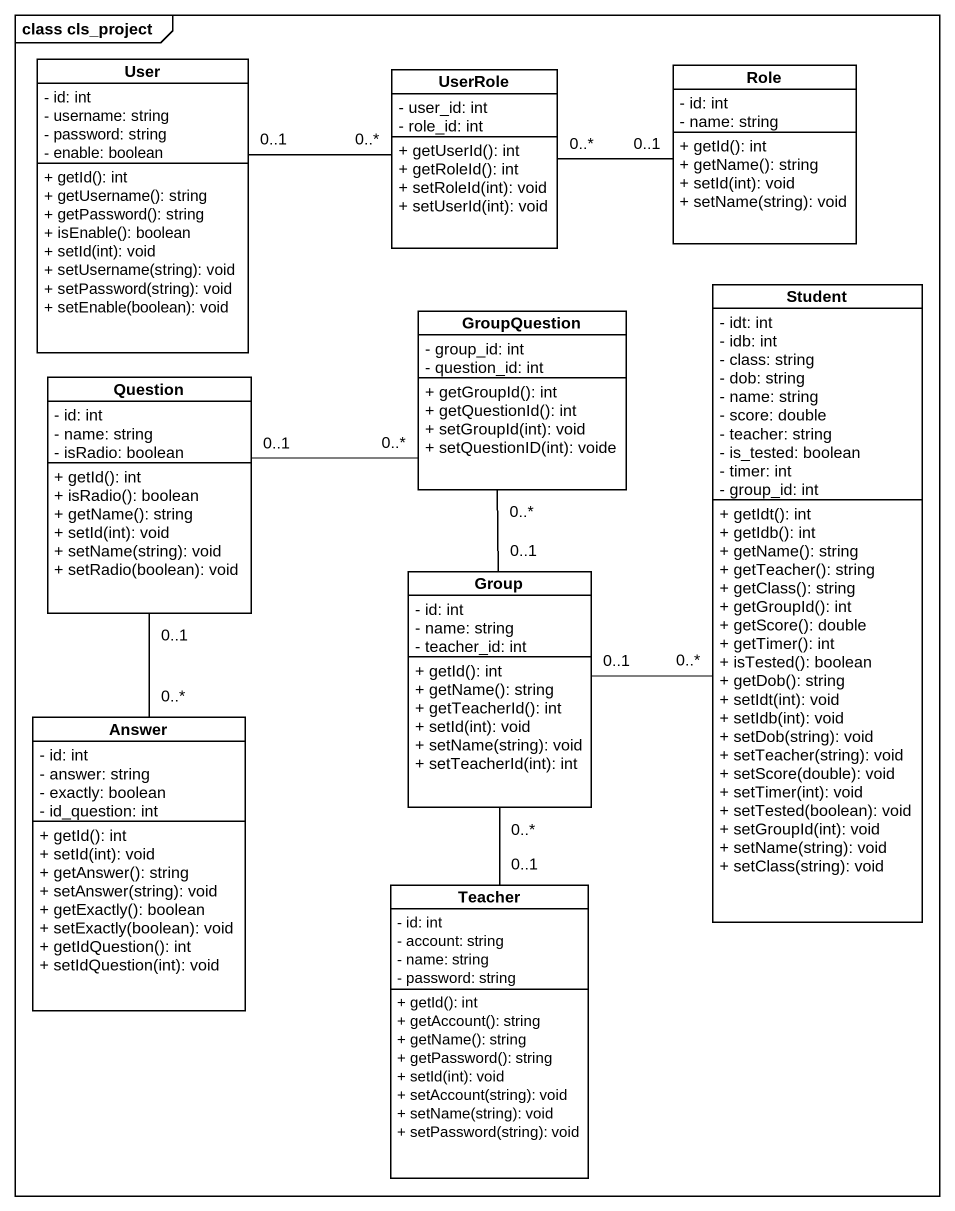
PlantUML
@startuml
mainframe class cls_project
hide circle
hide empty members
skinparam classAttributeIconSize 0
class User {
  - id: int
  - username: string
  - password: string
  - enable: boolean
  + getId(): int
  + getUsername(): string
  + getPassword(): string
  + isEnable(): boolean
  + setId(int): void
  + setUsername(string): void
  + setPassword(string): void
  + setEnable(boolean): void
}
class Role {
  - id: int
  - name: string
  + getId(): int
  + getName(): string
  + setId(int): void
  + setName(string): void
}
class UserRole {
  - user_id: int
  - role_id: int
  + getUserId(): int
  + getRoleId(): int
  + setRoleId(int): void
  + setUserId(int): void
}
class GroupQuestion {
  - group_id: int
  - question_id: int
  + getGroupId(): int
  + getQuestionId(): int
  + setGroupId(int): void
  + setQuestionID(int): voide
}
class Student {
  - idt: int
  - idb: int
  - class: string
  - dob: string
  - name: string
  - score: double
  - teacher: string
  - is_tested: boolean
  - timer: int
  - group_id: int
  + getIdt(): int
  + getIdb(): int
  + getName(): string
  + getTeacher(): string
  + getClass(): string
  + getGroupId(): int
  + getScore(): double
  + getTimer(): int
  + isTested(): boolean
  + getDob(): string
  + setIdt(int): void
  + setIdb(int): void
  + setDob(string): void
  + setTeacher(string): void
  + setScore(double): void
  + setTimer(int): void
  + setTested(boolean): void
  + setGroupId(int): void
  + setName(string): void
  + setClass(string): void
}
class Question {
  - id: int
  - name: string
  - isRadio: boolean
  + getId(): int
  + isRadio(): boolean
  + getName(): string
  + setId(int): void
  + setName(string): void
  + setRadio(boolean): void
}
class "Group" as Group_ {
  - id: int
  - name: string
  - teacher_id: int
  + getId(): int
  + getName(): string
  + getTeacherId(): int
  + setId(int): void
  + setName(string): void
  + setTeacherId(int): int
}
class Answer {
  - id: int
  - answer: string
  - exactly: boolean
  - id_question: int
  + getId(): int
  + setId(int): void
  + getAnswer(): string
  + setAnswer(string): void
  + getExactly(): boolean
  + setExactly(boolean): void
  + getIdQuestion(): int
  + setIdQuestion(int): void
}
class Teacher {
  - id: int
  - account: string
  - name: string
  - password: string
  + getId(): int
  + getAccount(): string
  + getName(): string
  + getPassword(): string
  + setId(int): void
  + setAccount(string): void
  + setName(string): void
  + setPassword(string): void
}
User "0..1" -right- "0..*" UserRole
Role "0..1" -left- "0..*" UserRole
Question "0..1" -right- "0..*" GroupQuestion
Question "0..1" -- "0..*" Answer
Group_ "0..1" -up- "0..*" GroupQuestion
Group_ "0..1" -right- "0..*" Student
Teacher "0..1" -up- "0..*" Group_
@enduml
